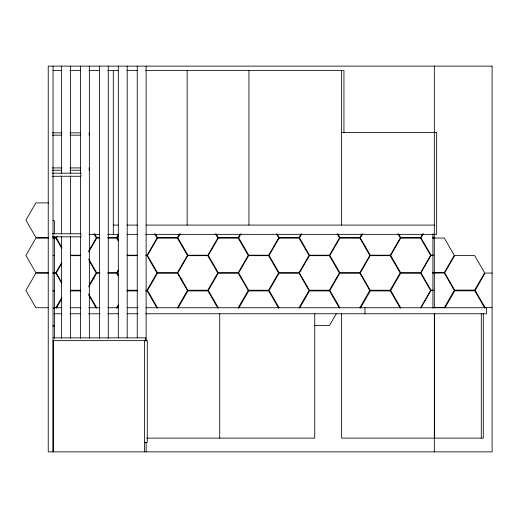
<?xml version="1.0" encoding="UTF-8"?>
<svg xmlns="http://www.w3.org/2000/svg" width="518" height="518" viewBox="0 0 518 518"><rect width="100%" height="100%" fill="white"/><g stroke="black" fill="none" stroke-linecap="round" stroke-linejoin="round"><path stroke-width="0.78" d="M57.168 236.538L56.365 237.924L61.953 247.598M61.817 262.348L55.834 272.714L53.043 272.714M61.817 263.267L56.235 272.947L61.817 282.627M55.834 307.744L61.817 297.371M88.695 251.055L96.277 237.924L93.881 233.773M88.695 251.981L96.678 238.157L99.87 238.157M56.365 308.204L61.953 298.53M88.96 285.392L96.141 272.947L88.96 260.502M118.227 234.693L116.628 237.458L107.848 237.458M88.695 287.004L96.678 273.18L99.87 273.18M118.363 235.845L117.165 237.924L118.363 239.996M118.227 269.949L116.628 272.714L107.848 272.714M118.227 270.875L117.029 272.947L118.227 275.019M116.628 307.744L118.227 304.979M117.165 308.204L118.363 306.132M146.963 290.229L156.941 272.947L146.963 255.665M179.422 234L177.428 237.458L157.478 237.458L155.478 234M180.361 233.773L177.965 237.924L187.943 255.206L207.899 255.206L217.871 237.924L215.482 233.773M177.428 307.744L187.406 290.462L177.428 273.18L157.478 273.18L147.5 290.462L157.478 307.744M177.965 308.204L187.943 290.922L207.899 290.922L217.871 308.204M240.222 234L238.228 237.458L218.272 237.458L216.278 234M241.161 233.773L238.766 237.924L248.744 255.206L268.693 255.206L278.671 237.924L276.275 233.773M238.228 307.744L248.206 290.462L238.228 273.18L218.272 273.18L208.301 290.462L218.272 307.744M238.766 308.204L248.744 290.922L268.693 290.922L278.671 308.204M301.023 234L299.028 237.458L279.072 237.458L277.078 234M301.955 233.773L299.566 237.924L309.537 255.206L329.493 255.206L339.471 237.924L337.076 233.773M299.028 307.744L309.006 290.462L299.028 273.18L279.072 273.18L269.095 290.462L279.072 307.744M299.566 308.204L309.537 290.922L329.493 290.922L339.471 308.204M361.823 234L359.829 237.458L339.873 237.458L337.878 234M362.755 233.773L360.36 237.924L370.338 255.206L390.294 255.206L400.272 237.924L397.876 233.773M336.279 313.733L329.493 325.485L314.329 325.485M359.829 307.744L369.807 290.462L359.829 273.18L339.873 273.18L329.895 290.462L339.873 307.744M360.36 308.204L370.338 290.922L390.294 290.922L400.272 308.204M422.623 234L420.629 237.458L400.673 237.458L398.679 234M423.355 233.657L420.959 237.807L430.937 255.089L433.333 255.089M420.629 307.744L430.607 290.462L420.629 273.18L400.673 273.18L390.695 290.462L400.673 307.744M420.959 307.854L430.937 290.579L433.333 290.579M444.832 308.087L454.81 290.805L474.766 290.805L484.744 308.087M53.043 70.603L61.882 70.603M69.807 70.603L80.361 70.603M88.966 70.603L99.637 70.603M107.673 70.603L118.136 70.603M126.949 70.603L137.503 70.603M145.571 70.603L343.946 70.603L343.946 132.394M341.627 132.394L436.642 132.394L436.642 234.356L145.642 234.356M52.26 132.861L61.895 132.861M69.917 132.861L80.361 132.861M52.26 135.179L61.895 135.179M69.917 135.179L80.361 135.179M52.26 167.929L61.895 167.929M69.917 167.929L80.361 167.929M52.26 170.247L61.895 170.247M69.917 170.247L80.361 170.247M52.221 173.18L80.853 173.18L80.853 176.269L52.221 176.269M48.647 202.894L35.878 202.894L25.9 220.176L35.878 237.458L48.647 237.458M53.043 220.642L54.435 220.642L54.435 233.994M113.3 225.09L118.117 225.09M126.949 225.09L137.387 225.09M146.212 225.09L434.324 225.09M52.221 233.741L80.853 233.741L80.853 236.83L52.221 236.83M88.966 234.356L99.637 234.356M107.673 234.356L118.59 234.356M127.046 234.356L137.555 234.356M432.931 237.341L434.324 237.341M54.235 237.458L55.834 237.458M99.87 237.458L96.678 237.458L94.684 234M432.931 237.807L434.324 237.807M53.043 237.924L54.435 237.924M432.931 238.04L444.302 238.04L454.273 255.316L444.302 272.597L432.931 272.597M48.647 238.157L35.878 238.157L25.9 255.432L35.878 272.714L48.647 272.714M53.043 238.157L55.834 238.157L61.817 248.523M107.848 238.157L116.628 238.157L118.227 240.922M70.331 255.206L80.711 255.206M127.143 255.206L137.516 255.206M145.5 255.206L147.099 255.206L157.077 237.924L154.681 233.773M53.043 255.432L54.435 255.432M433.333 255.549L430.937 255.549L420.959 272.831L430.937 290.112L433.333 290.112M70.202 255.665L80.575 255.665M127.007 255.665L137.387 255.665M99.87 272.714L96.678 272.714L88.695 258.89M432.931 272.831L434.324 272.831M53.043 272.947L54.435 272.947M432.931 273.064L444.302 273.064L454.273 290.345L444.302 307.627L432.931 307.627M492.1 273.064L485.146 273.064L475.168 290.345L485.146 307.627L492.1 307.627M48.647 273.18L35.878 273.18L25.9 290.462L35.878 307.744L48.647 307.744M53.043 273.18L55.834 273.18L61.817 283.547M107.848 273.18L116.628 273.18L118.227 275.945M70.202 290.229L80.575 290.229M127.007 290.229L137.387 290.229M53.043 290.462L54.435 290.462M53.043 290.922L54.435 290.922M70.331 290.922L80.711 290.922M127.143 290.922L137.516 290.922M145.5 290.922L147.099 290.922L157.077 308.204M53.853 307.744L61.933 307.744M70.014 307.744L80.918 307.744M88.604 307.744L99.916 307.744M107.848 307.744L118.674 307.744M127.389 307.744L137.892 307.744M145.972 307.744L486.383 307.744L486.383 313.766L145.662 313.766M53.043 308.204L54.435 308.204M53.853 313.766L61.933 313.766M69.962 313.766L80.523 313.766M88.487 313.766L99.916 313.766M107.815 313.766L118.499 313.766M127.143 313.766L137.892 313.766M53.043 325.485L54.435 325.485M53.043 325.718L54.435 325.718M53.043 325.951L54.435 325.951M53.043 337.865L145.739 337.865L145.739 340.65M53.043 340.65L147.287 340.65L147.287 442.366L144.503 442.366M146.471 438.131L314.75 438.131L314.75 313.766M434.324 438.131L341.627 438.131L341.627 313.766M88.695 293.913L96.678 307.744M88.695 295.072L96.277 308.204M483.294 313.766L483.294 438.131L434.628 438.131L434.628 313.766M481.287 313.766L481.287 438.131M434.324 66.123L434.324 272.597M434.324 273.064L434.324 307.627M434.324 313.766L434.324 451.877M432.931 233.877L432.931 308.087M364.957 307.744L364.957 313.766M341.627 70.603L341.627 225.09M248.938 70.603L248.938 225.09M219.736 313.766L219.736 438.131M187.14 70.603L187.14 225.09M146.128 66.123L146.128 341.084M146.128 442.171L146.128 451.877M144.503 340.65L144.503 451.877M137.244 66.123L137.244 337.898M127.201 66.123L127.201 337.898M118.318 66.123L118.318 337.898M113.3 70.603L113.3 234.356M108.275 66.123L108.275 338.351M99.391 66.123L99.391 338.351M89.349 66.123L89.349 338.351M89.2 132.861L89.2 135.179M89.2 167.929L89.2 170.247M80.465 66.123L80.465 173.562M80.465 175.984L80.465 234.149M80.465 236.571L80.465 338.351M70.429 66.123L70.429 173.562M70.429 175.984L70.429 234.149M70.429 236.571L70.429 338.351M61.545 66.123L61.545 173.562M61.545 175.984L61.545 234.149M61.545 236.571L61.545 338.351M54.435 236.35L54.435 338.286M53.199 340.65L53.199 451.877M53.043 66.123L53.043 451.877M93.033 278.529A5.251 5.251 0 0 1 94.315 279.021M180.97 279.629A5.251 5.251 0 0 1 182.122 278.891M157.478 238.157L147.5 255.432L157.478 272.714L177.428 272.714L187.406 255.432L177.428 238.157L157.478 238.157M187.807 255.665L177.829 272.947L187.807 290.229L207.763 290.229L217.741 272.947L207.763 255.665L187.807 255.665M218.272 238.157L208.301 255.432L218.272 272.714L238.228 272.714L248.206 255.432L238.228 238.157L218.272 238.157M248.608 255.665L238.63 272.947L248.608 290.229L268.564 290.229L278.542 272.947L268.564 255.665L248.608 255.665M279.072 238.157L269.095 255.432L279.072 272.714L299.028 272.714L309.006 255.432L299.028 238.157L279.072 238.157M309.408 255.665L299.43 272.947L309.408 290.229L329.364 290.229L339.335 272.947L329.364 255.665L309.408 255.665M339.873 238.157L329.895 255.432L339.873 272.714L359.829 272.714L369.807 255.432L359.829 238.157L339.873 238.157M370.208 255.665L360.23 272.947L370.208 290.229L390.158 290.229L400.136 272.947L390.158 255.665L370.208 255.665M400.673 238.157L390.695 255.432L400.673 272.714L420.629 272.714L430.607 255.432L420.629 238.157L400.673 238.157M454.675 255.549L444.703 272.831L454.675 290.112L474.63 290.112L484.608 272.831L474.63 255.549L454.675 255.549M492.1 66.123L48.239 66.123L48.239 451.877L492.1 451.877L492.1 66.123"/></g></svg>
